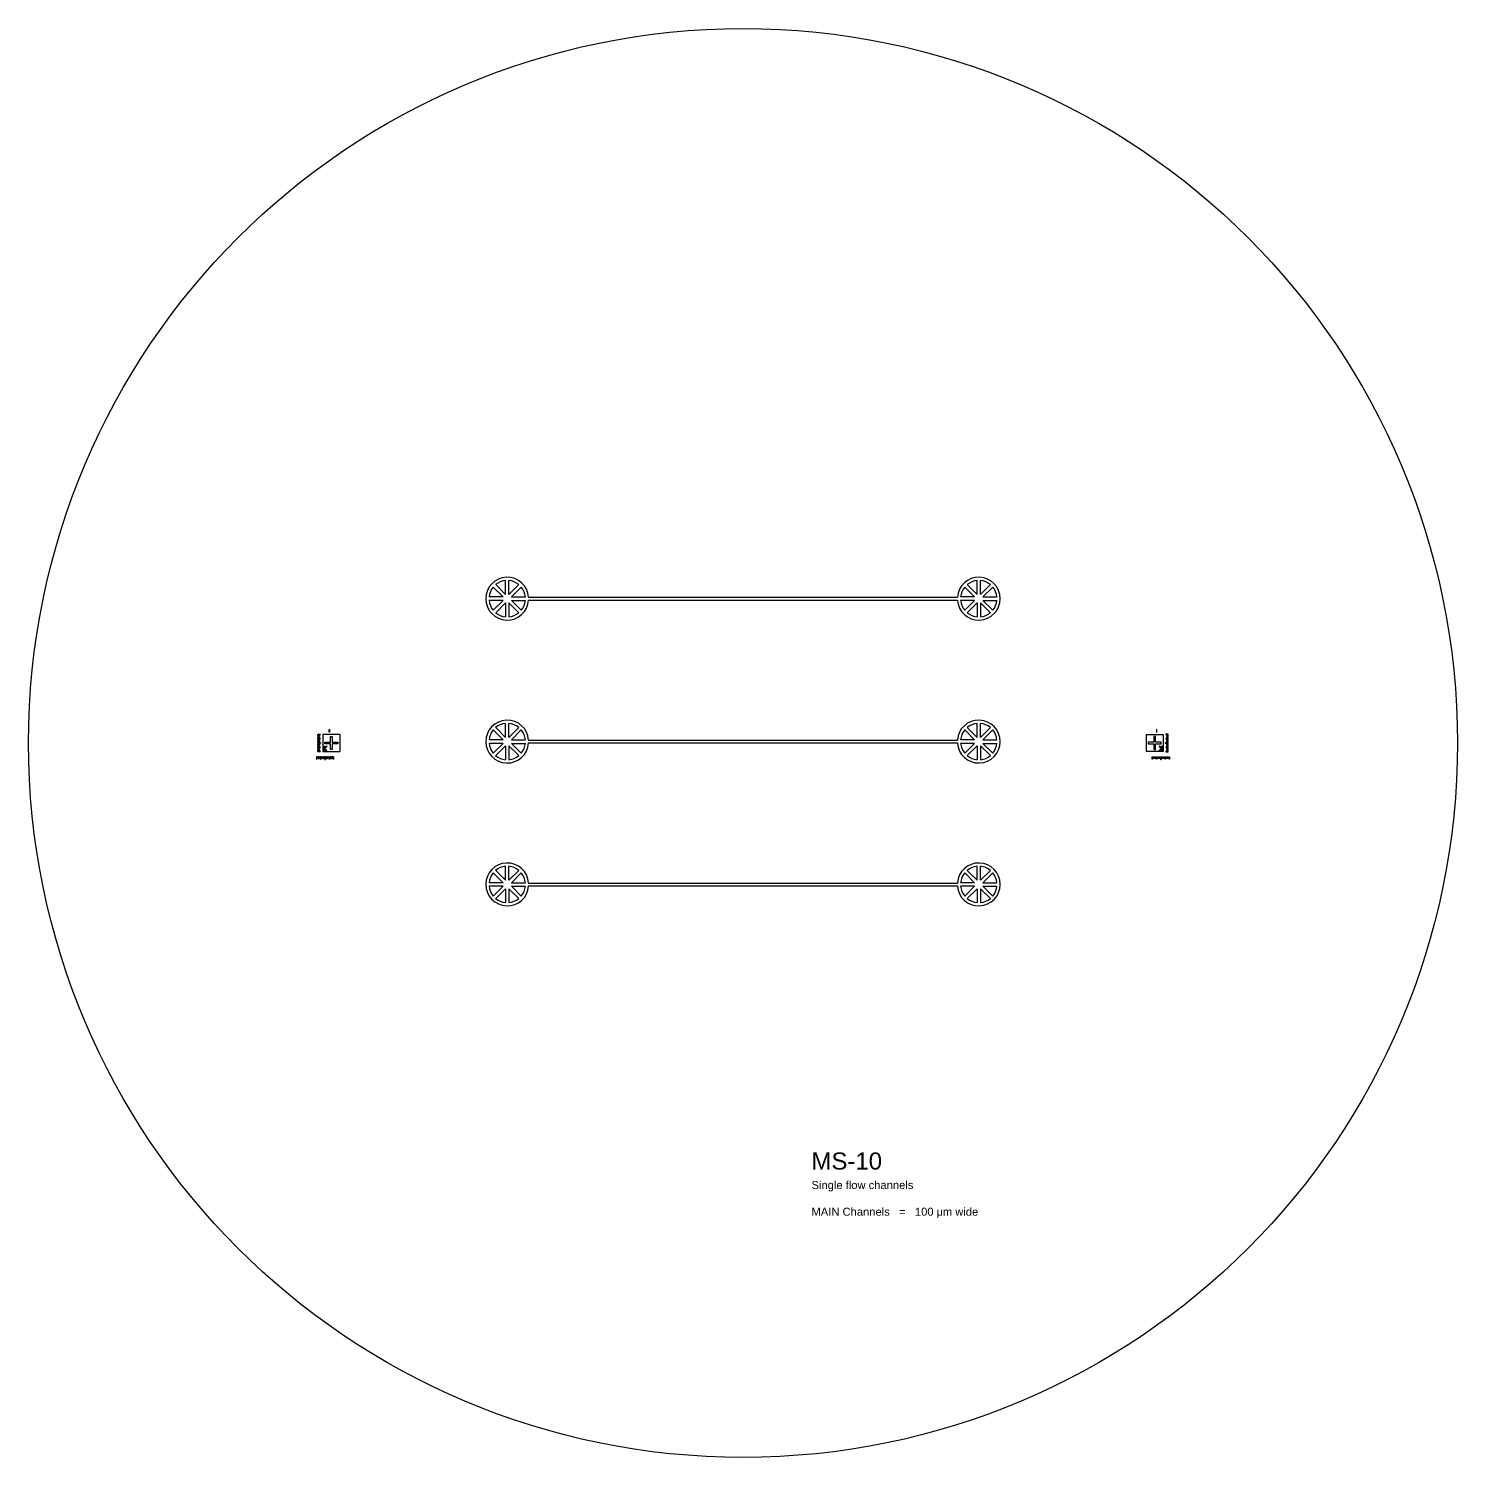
# Model space of a CAD drawing. Header units: millimetres. Extents: x 26241 to 236241, y 30294 to 280394.
# Drawn here: x 106241 to 156241, y 30294 to 80294 of the extents above; entities that cross this region are included whole.
import ezdxf

# ---------------------------------------------------------------- set-up
doc = ezdxf.new("R2010")
doc.units = ezdxf.units.MM
doc.layers.add('CLEAR', color=140, linetype='Continuous')
doc.layers.add('OPAQUE', color=10, linetype='Continuous')
doc.styles.get("Standard").update_dxf_attribs({"font": 'arial.ttf'})

msp = doc.modelspace()

# ---------------------------------------------------------------- linework, layer by layer
at = {"layer": 'CLEAR'}
for p, q in [((123739, 60394), (138743, 60394)), ((123739, 60294), (138743, 60294)), ((116366, 55600), (116441, 55600)), ((116366, 55588), (116366, 55600)), ((116441, 55588), (116366, 55588)), ((116366, 55570), (116416, 55570)), ((116366, 55558), (116366, 55570)), ((116416, 55558), (116366, 55558)), ((116366, 55540), (116416, 55540)), ((116366, 55528), (116366, 55540)), ((116416, 55528), (116366, 55528)), ((116366, 55510), (116416, 55510)), ((116366, 55498), (116366, 55510)), ((116416, 55570), (116416, 55558)), ((116416, 55540), (116416, 55528)), ((116416, 55510), (116416, 55498)), ((116441, 55600), (116441, 55588)), ((116761, 55669), (116761, 55769)), ((116761, 55769), (116773, 55769)), ((116773, 55669), (116761, 55669)), ((116773, 55769), (116773, 55669)), ((116811, 55319), (116811, 55519)), ((116811, 55519), (116861, 55519)), ((116861, 55519), (116861, 55319)), ((145671, 55519), (145621, 55519)), ((145621, 55519), (145621, 55319)), ((145671, 55319), (145671, 55519)), ((145709, 55769), (145709, 55669)), ((145721, 55769), (145709, 55769)), ((145709, 55669), (145721, 55669)), ((145721, 55669), (145721, 55769)), ((146116, 55600), (146041, 55600)), ((146041, 55600), (146041, 55588)), ((146041, 55588), (146116, 55588)), ((146116, 55570), (146066, 55570)), ((146066, 55570), (146066, 55558)), ((146066, 55558), (146116, 55558)), ((146116, 55540), (146066, 55540)), ((146066, 55540), (146066, 55528)), ((146066, 55528), (146116, 55528)), ((146116, 55510), (146066, 55510)), ((146066, 55510), (146066, 55498)), ((146116, 55588), (146116, 55600)), ((146116, 55558), (146116, 55570)), ((146116, 55528), (146116, 55540)), ((146116, 55498), (146116, 55510)), ((116416, 55498), (116366, 55498)), ((116366, 55480), (116416, 55480)), ((116366, 55468), (116366, 55480)), ((116416, 55468), (116366, 55468)), ((116366, 55450), (116441, 55450)), ((116366, 55438), (116366, 55450)), ((116441, 55438), (116366, 55438)), ((116366, 55420), (116416, 55420)), ((116366, 55408), (116366, 55420)), ((116416, 55408), (116366, 55408)), ((116366, 55390), (116416, 55390)), ((116366, 55378), (116366, 55390)), ((116416, 55378), (116366, 55378)), ((116366, 55360), (116416, 55360)), ((116366, 55348), (116366, 55360)), ((116416, 55348), (116366, 55348)), ((116366, 55330), (116416, 55330)), ((116366, 55318), (116366, 55330)), ((116416, 55318), (116366, 55318)), ((116366, 55300), (116466, 55300)), ((116366, 55288), (116366, 55300)), ((116466, 55288), (116366, 55288)), ((116366, 55270), (116416, 55270)), ((116366, 55258), (116366, 55270)), ((116416, 55258), (116366, 55258)), ((116366, 55240), (116416, 55240)), ((116366, 55228), (116366, 55240)), ((116416, 55228), (116366, 55228)), ((116366, 55210), (116416, 55210)), ((116366, 55198), (116366, 55210)), ((116416, 55198), (116366, 55198)), ((116366, 55180), (116416, 55180)), ((116366, 55168), (116366, 55180)), ((116416, 55168), (116366, 55168)), ((116366, 55150), (116441, 55150)), ((116366, 55138), (116366, 55150)), ((116441, 55138), (116366, 55138)), ((116366, 55120), (116416, 55120)), ((116366, 55108), (116366, 55120)), ((116416, 55108), (116366, 55108)), ((116366, 55090), (116416, 55090)), ((116366, 55078), (116366, 55090)), ((116416, 55078), (116366, 55078)), ((116366, 55060), (116416, 55060)), ((116366, 55048), (116366, 55060)), ((116416, 55048), (116366, 55048)), ((116366, 55030), (116416, 55030)), ((116366, 55018), (116366, 55030)), ((116416, 55018), (116366, 55018)), ((116416, 55480), (116416, 55468)), ((116416, 55420), (116416, 55408)), ((116416, 55390), (116416, 55378)), ((116416, 55360), (116416, 55348)), ((116416, 55330), (116416, 55318)), ((116416, 55270), (116416, 55258)), ((116416, 55240), (116416, 55228)), ((116416, 55210), (116416, 55198)), ((116416, 55180), (116416, 55168)), ((116416, 55120), (116416, 55108)), ((116416, 55090), (116416, 55078)), ((116416, 55060), (116416, 55048)), ((116416, 55030), (116416, 55018)), ((116441, 55450), (116441, 55438)), ((116441, 55150), (116441, 55138)), ((116466, 55300), (116466, 55288)), ((116570, 55184), (116596, 55184)), ((116570, 55028), (116570, 55184)), ((116596, 55028), (116570, 55028)), ((116596, 55127), (116664, 55195)), ((116596, 55184), (116596, 55127)), ((116596, 55084), (116596, 55028)), ((116596, 55084), (116664, 55016)), ((116611, 55319), (116811, 55319)), ((116611, 55269), (116611, 55319)), ((116811, 55269), (116611, 55269)), ((116611, 55106), (116682, 55176)), ((116611, 55106), (116682, 55035)), ((116664, 55195), (116682, 55176)), ((116664, 55016), (116682, 55035)), ((116811, 55069), (116811, 55269)), ((116861, 55069), (116811, 55069)), ((116861, 55319), (117061, 55319)), ((117061, 55269), (116861, 55269)), ((116861, 55269), (116861, 55069)), ((117061, 55319), (117061, 55269)), ((123739, 55394), (138743, 55394)), ((123739, 55294), (138743, 55294)), ((145621, 55319), (145421, 55319)), ((145421, 55319), (145421, 55269)), ((145421, 55269), (145621, 55269)), ((145621, 55269), (145621, 55069)), ((145621, 55069), (145671, 55069)), ((145871, 55319), (145671, 55319)), ((145671, 55069), (145671, 55269)), ((145671, 55269), (145871, 55269)), ((145818, 55195), (145800, 55176)), ((145870, 55106), (145800, 55176)), ((145870, 55106), (145800, 55035)), ((145818, 55016), (145800, 55035)), ((145886, 55127), (145818, 55195)), ((145886, 55084), (145818, 55016)), ((145871, 55269), (145871, 55319)), ((145912, 55184), (145886, 55184)), ((145886, 55184), (145886, 55127)), ((145886, 55084), (145886, 55028)), ((145886, 55028), (145912, 55028)), ((145912, 55028), (145912, 55184)), ((146116, 55300), (146016, 55300)), ((146016, 55300), (146016, 55288)), ((146016, 55288), (146116, 55288)), ((146116, 55450), (146041, 55450)), ((146041, 55450), (146041, 55438)), ((146041, 55438), (146116, 55438)), ((146116, 55150), (146041, 55150)), ((146041, 55150), (146041, 55138)), ((146041, 55138), (146116, 55138)), ((146066, 55498), (146116, 55498)), ((146116, 55480), (146066, 55480)), ((146066, 55480), (146066, 55468)), ((146066, 55468), (146116, 55468)), ((146116, 55420), (146066, 55420)), ((146066, 55420), (146066, 55408)), ((146066, 55408), (146116, 55408)), ((146116, 55390), (146066, 55390)), ((146066, 55390), (146066, 55378)), ((146066, 55378), (146116, 55378)), ((146116, 55360), (146066, 55360)), ((146066, 55360), (146066, 55348)), ((146066, 55348), (146116, 55348)), ((146116, 55330), (146066, 55330)), ((146066, 55330), (146066, 55318)), ((146066, 55318), (146116, 55318)), ((146116, 55270), (146066, 55270)), ((146066, 55270), (146066, 55258)), ((146066, 55258), (146116, 55258)), ((146116, 55240), (146066, 55240)), ((146066, 55240), (146066, 55228)), ((146066, 55228), (146116, 55228)), ((146116, 55210), (146066, 55210)), ((146066, 55210), (146066, 55198)), ((146066, 55198), (146116, 55198)), ((146116, 55180), (146066, 55180)), ((146066, 55180), (146066, 55168)), ((146066, 55168), (146116, 55168)), ((146116, 55120), (146066, 55120)), ((146066, 55120), (146066, 55108)), ((146066, 55108), (146116, 55108)), ((146116, 55090), (146066, 55090)), ((146066, 55090), (146066, 55078)), ((146066, 55078), (146116, 55078)), ((146116, 55060), (146066, 55060)), ((146066, 55060), (146066, 55048)), ((146066, 55048), (146116, 55048)), ((146116, 55030), (146066, 55030)), ((146066, 55030), (146066, 55018)), ((146066, 55018), (146116, 55018)), ((146116, 55468), (146116, 55480)), ((146116, 55438), (146116, 55450)), ((146116, 55408), (146116, 55420)), ((146116, 55378), (146116, 55390)), ((146116, 55348), (146116, 55360)), ((146116, 55318), (146116, 55330)), ((146116, 55288), (146116, 55300)), ((146116, 55258), (146116, 55270)), ((146116, 55228), (146116, 55240)), ((146116, 55198), (146116, 55210)), ((146116, 55168), (146116, 55180)), ((146116, 55138), (146116, 55150)), ((146116, 55108), (146116, 55120)), ((146116, 55078), (146116, 55090)), ((146116, 55048), (146116, 55060)), ((146116, 55018), (146116, 55030)), ((116311, 54804), (116311, 54729)), ((116323, 54804), (116311, 54804)), ((116311, 54729), (116323, 54729)), ((116323, 54729), (116323, 54804)), ((116341, 54804), (116341, 54754)), ((116353, 54804), (116341, 54804)), ((116341, 54754), (116353, 54754)), ((116353, 54754), (116353, 54804)), ((116366, 55000), (116441, 55000)), ((116366, 54988), (116366, 55000)), ((116441, 54988), (116366, 54988)), ((116371, 54804), (116371, 54754)), ((116383, 54804), (116371, 54804)), ((116371, 54754), (116383, 54754)), ((116383, 54754), (116383, 54804)), ((116401, 54804), (116401, 54754)), ((116413, 54804), (116401, 54804)), ((116401, 54754), (116413, 54754)), ((116413, 54754), (116413, 54804)), ((116431, 54804), (116431, 54754)), ((116443, 54804), (116431, 54804)), ((116431, 54754), (116443, 54754)), ((116441, 55000), (116441, 54988)), ((116443, 54754), (116443, 54804)), ((116461, 54804), (116461, 54729)), ((116473, 54804), (116461, 54804)), ((116461, 54729), (116473, 54729)), ((116473, 54729), (116473, 54804)), ((116491, 54804), (116491, 54754)), ((116503, 54804), (116491, 54804)), ((116491, 54754), (116503, 54754)), ((116503, 54754), (116503, 54804)), ((116521, 54804), (116521, 54754)), ((116533, 54804), (116521, 54804)), ((116521, 54754), (116533, 54754)), ((116533, 54754), (116533, 54804)), ((116551, 54804), (116551, 54754)), ((116563, 54804), (116551, 54804)), ((116551, 54754), (116563, 54754)), ((116563, 54754), (116563, 54804)), ((116581, 54804), (116581, 54754)), ((116593, 54804), (116581, 54804)), ((116581, 54754), (116593, 54754)), ((116593, 54754), (116593, 54804)), ((116611, 54804), (116611, 54704)), ((116623, 54804), (116611, 54804)), ((116611, 54704), (116623, 54704)), ((116623, 54704), (116623, 54804)), ((116641, 54804), (116641, 54754)), ((116653, 54804), (116641, 54804)), ((116641, 54754), (116653, 54754)), ((116653, 54754), (116653, 54804)), ((116671, 54804), (116671, 54754)), ((116683, 54804), (116671, 54804)), ((116671, 54754), (116683, 54754)), ((116683, 54754), (116683, 54804)), ((116701, 54804), (116701, 54754)), ((116713, 54804), (116701, 54804)), ((116701, 54754), (116713, 54754)), ((116713, 54754), (116713, 54804)), ((116731, 54804), (116731, 54754)), ((116743, 54804), (116731, 54804)), ((116731, 54754), (116743, 54754)), ((116743, 54754), (116743, 54804)), ((116761, 54804), (116761, 54729)), ((116773, 54804), (116761, 54804)), ((116761, 54729), (116773, 54729)), ((116773, 54729), (116773, 54804)), ((116791, 54804), (116791, 54754)), ((116803, 54804), (116791, 54804)), ((116791, 54754), (116803, 54754)), ((116803, 54754), (116803, 54804)), ((116821, 54804), (116821, 54754)), ((116833, 54804), (116821, 54804)), ((116821, 54754), (116833, 54754)), ((116833, 54754), (116833, 54804)), ((116851, 54804), (116851, 54754)), ((116863, 54804), (116851, 54804)), ((116851, 54754), (116863, 54754)), ((116863, 54754), (116863, 54804)), ((116881, 54804), (116881, 54754)), ((116893, 54804), (116881, 54804)), ((116881, 54754), (116893, 54754)), ((116893, 54754), (116893, 54804)), ((116911, 54804), (116911, 54729)), ((116923, 54804), (116911, 54804)), ((116911, 54729), (116923, 54729)), ((116923, 54729), (116923, 54804)), ((145559, 54729), (145559, 54804)), ((145559, 54804), (145571, 54804)), ((145571, 54729), (145559, 54729)), ((145571, 54804), (145571, 54729)), ((145589, 54754), (145589, 54804)), ((145589, 54804), (145601, 54804)), ((145601, 54754), (145589, 54754)), ((145601, 54804), (145601, 54754)), ((145619, 54754), (145619, 54804)), ((145619, 54804), (145631, 54804)), ((145631, 54754), (145619, 54754)), ((145631, 54804), (145631, 54754)), ((145649, 54754), (145649, 54804)), ((145649, 54804), (145661, 54804)), ((145661, 54754), (145649, 54754)), ((145661, 54804), (145661, 54754)), ((145679, 54754), (145679, 54804)), ((145679, 54804), (145691, 54804)), ((145691, 54754), (145679, 54754)), ((145691, 54804), (145691, 54754)), ((145709, 54729), (145709, 54804)), ((145709, 54804), (145721, 54804)), ((145721, 54729), (145709, 54729)), ((145721, 54804), (145721, 54729)), ((145739, 54754), (145739, 54804)), ((145739, 54804), (145751, 54804)), ((145751, 54754), (145739, 54754)), ((145751, 54804), (145751, 54754)), ((145769, 54754), (145769, 54804)), ((145769, 54804), (145781, 54804)), ((145781, 54754), (145769, 54754)), ((145781, 54804), (145781, 54754)), ((145799, 54754), (145799, 54804)), ((145799, 54804), (145811, 54804)), ((145811, 54754), (145799, 54754)), ((145811, 54804), (145811, 54754)), ((145829, 54754), (145829, 54804)), ((145829, 54804), (145841, 54804)), ((145841, 54754), (145829, 54754)), ((145841, 54804), (145841, 54754)), ((145859, 54704), (145859, 54804)), ((145859, 54804), (145871, 54804)), ((145871, 54704), (145859, 54704)), ((145871, 54804), (145871, 54704)), ((145889, 54754), (145889, 54804)), ((145889, 54804), (145901, 54804)), ((145901, 54754), (145889, 54754)), ((145901, 54804), (145901, 54754)), ((145919, 54754), (145919, 54804)), ((145919, 54804), (145931, 54804)), ((145931, 54754), (145919, 54754)), ((145931, 54804), (145931, 54754)), ((145949, 54754), (145949, 54804)), ((145949, 54804), (145961, 54804)), ((145961, 54754), (145949, 54754)), ((145961, 54804), (145961, 54754)), ((145979, 54754), (145979, 54804)), ((145979, 54804), (145991, 54804)), ((145991, 54754), (145979, 54754)), ((145991, 54804), (145991, 54754)), ((146009, 54729), (146009, 54804)), ((146009, 54804), (146021, 54804)), ((146021, 54729), (146009, 54729)), ((146021, 54804), (146021, 54729)), ((146039, 54754), (146039, 54804)), ((146039, 54804), (146051, 54804)), ((146051, 54754), (146039, 54754)), ((146116, 55000), (146041, 55000)), ((146041, 55000), (146041, 54988)), ((146041, 54988), (146116, 54988)), ((146051, 54804), (146051, 54754)), ((146069, 54754), (146069, 54804)), ((146069, 54804), (146081, 54804)), ((146081, 54754), (146069, 54754)), ((146081, 54804), (146081, 54754)), ((146099, 54754), (146099, 54804)), ((146099, 54804), (146111, 54804)), ((146111, 54754), (146099, 54754)), ((146111, 54804), (146111, 54754)), ((146116, 54988), (146116, 55000)), ((146129, 54754), (146129, 54804)), ((146129, 54804), (146141, 54804)), ((146141, 54754), (146129, 54754)), ((146141, 54804), (146141, 54754)), ((146159, 54729), (146159, 54804)), ((146159, 54804), (146171, 54804)), ((146171, 54729), (146159, 54729)), ((146171, 54804), (146171, 54729)), ((123739, 50394), (138743, 50394)), ((123739, 50294), (138743, 50294))]:
    msp.add_line(p, q, dxfattribs=at)
for centre, start, end in [((122991, 60344), 3.8226, 356.1774), ((139491, 60344), 183.8226, 176.1774), ((122991, 55344), 3.8226, 356.1774), ((139491, 55344), 183.8226, 176.1774), ((122991, 50344), 3.8226, 356.1774), ((139491, 50344), 183.8226, 176.1774)]:
    msp.add_arc(centre, 750, start, end, dxfattribs=at)
at = {"layer": 'OPAQUE'}
for p, q in [((122843, 60405), (122499, 60749)), ((122930, 60492), (122586, 60836)), ((122930, 60492), (122930, 60978)), ((123052, 60492), (123052, 60978)), ((123052, 60492), (123396, 60836)), ((123139, 60405), (123483, 60749)), ((139343, 60405), (138999, 60749)), ((139430, 60492), (139086, 60836)), ((139430, 60492), (139430, 60978)), ((139552, 60492), (139552, 60978)), ((139552, 60492), (139896, 60836)), ((139639, 60405), (139983, 60749)), ((122843, 60405), (122356, 60405)), ((122843, 60282), (122356, 60282)), ((122843, 60282), (122499, 59938)), ((122930, 60196), (122586, 59852)), ((122930, 60196), (122930, 59709)), ((123052, 60196), (123396, 59852)), ((123052, 60196), (123052, 59709)), ((123139, 60405), (123625, 60405)), ((123139, 60282), (123483, 59938)), ((123139, 60282), (123625, 60282)), ((139343, 60405), (138856, 60405)), ((139343, 60282), (138856, 60282)), ((139343, 60282), (138999, 59938)), ((139430, 60196), (139086, 59852)), ((139430, 60196), (139430, 59709)), ((139552, 60196), (139896, 59852)), ((139552, 60196), (139552, 59709)), ((139639, 60405), (140125, 60405)), ((139639, 60282), (139983, 59938)), ((139639, 60282), (140125, 60282)), ((116541, 55589), (116541, 54999)), ((117131, 55589), (116541, 55589)), ((117131, 55589), (117131, 54999)), ((122843, 55405), (122499, 55749)), ((122930, 55492), (122586, 55836)), ((122930, 55492), (122930, 55978)), ((123052, 55492), (123052, 55978)), ((123052, 55492), (123396, 55836)), ((123139, 55405), (123483, 55749)), ((139343, 55405), (138999, 55749)), ((139430, 55492), (139086, 55836)), ((139430, 55492), (139430, 55978)), ((139552, 55492), (139552, 55978)), ((139552, 55492), (139896, 55836)), ((139639, 55405), (139983, 55749)), ((145351, 55589), (145941, 55589)), ((145351, 55589), (145351, 54999)), ((145941, 55589), (145941, 54999)), ((122843, 55405), (122356, 55405)), ((122843, 55282), (122356, 55282)), ((122843, 55282), (122499, 54938)), ((122930, 55196), (122586, 54852)), ((122930, 55196), (122930, 54709)), ((123052, 55196), (123396, 54852)), ((123052, 55196), (123052, 54709)), ((123139, 55405), (123625, 55405)), ((123139, 55282), (123483, 54938)), ((123139, 55282), (123625, 55282)), ((139343, 55405), (138856, 55405)), ((139343, 55282), (138856, 55282)), ((139343, 55282), (138999, 54938)), ((139430, 55196), (139086, 54852)), ((139430, 55196), (139430, 54709)), ((139552, 55196), (139896, 54852)), ((139552, 55196), (139552, 54709)), ((139639, 55405), (140125, 55405)), ((139639, 55282), (139983, 54938)), ((139639, 55282), (140125, 55282)), ((116541, 54999), (117131, 54999)), ((145941, 54999), (145351, 54999)), ((122843, 50405), (122499, 50749)), ((122930, 50492), (122586, 50836)), ((122930, 50492), (122930, 50978)), ((123052, 50492), (123052, 50978)), ((123052, 50492), (123396, 50836)), ((123139, 50405), (123483, 50749)), ((139343, 50405), (138999, 50749)), ((139430, 50492), (139086, 50836)), ((139430, 50492), (139430, 50978)), ((139552, 50492), (139552, 50978)), ((139552, 50492), (139896, 50836)), ((139639, 50405), (139983, 50749)), ((122843, 50405), (122356, 50405)), ((122843, 50282), (122356, 50282)), ((122843, 50282), (122499, 49938)), ((122930, 50196), (122586, 49852)), ((122930, 50196), (122930, 49709)), ((123052, 50196), (123396, 49852)), ((123052, 50196), (123052, 49709)), ((123139, 50405), (123625, 50405)), ((123139, 50282), (123483, 49938)), ((123139, 50282), (123625, 50282)), ((139343, 50405), (138856, 50405)), ((139343, 50282), (138856, 50282)), ((139343, 50282), (138999, 49938)), ((139430, 50196), (139086, 49852)), ((139430, 50196), (139430, 49709)), ((139552, 50196), (139896, 49852)), ((139552, 50196), (139552, 49709)), ((139639, 50405), (140125, 50405)), ((139639, 50282), (139983, 49938)), ((139639, 50282), (140125, 50282))]:
    msp.add_line(p, q, dxfattribs=at)
msp.add_circle((131241, 55294), 25000, dxfattribs=at)
for centre, start, end in [((122991, 60344), 140.5177, 174.4823), ((122991, 60344), 95.5177, 129.4823), ((122991, 60344), 50.5177, 84.4823), ((122991, 60344), 5.5177, 39.4823), ((139491, 60344), 140.5177, 174.4823), ((139491, 60344), 95.5177, 129.4823), ((139491, 60344), 50.5177, 84.4823), ((139491, 60344), 5.5177, 39.4823), ((122991, 60344), 185.5177, 219.4823), ((122991, 60344), 320.5177, 354.4823), ((139491, 60344), 185.5177, 219.4823), ((139491, 60344), 320.5177, 354.4823), ((122991, 60344), 230.5177, 264.4823), ((122991, 60344), 275.5177, 309.4823), ((139491, 60344), 230.5177, 264.4823), ((139491, 60344), 275.5177, 309.4823), ((122991, 55344), 140.5177, 174.4823), ((122991, 55344), 95.5177, 129.4823), ((122991, 55344), 50.5177, 84.4823), ((122991, 55344), 5.5177, 39.4823), ((139491, 55344), 140.5177, 174.4823), ((139491, 55344), 95.5177, 129.4823), ((139491, 55344), 50.5177, 84.4823), ((139491, 55344), 5.5177, 39.4823), ((122991, 55344), 185.5177, 219.4823), ((122991, 55344), 320.5177, 354.4823), ((139491, 55344), 185.5177, 219.4823), ((139491, 55344), 320.5177, 354.4823), ((122991, 55344), 230.5177, 264.4823), ((122991, 55344), 275.5177, 309.4823), ((139491, 55344), 230.5177, 264.4823), ((139491, 55344), 275.5177, 309.4823), ((122991, 50344), 140.5177, 174.4823), ((122991, 50344), 95.5177, 129.4823), ((122991, 50344), 50.5177, 84.4823), ((122991, 50344), 5.5177, 39.4823), ((139491, 50344), 140.5177, 174.4823), ((139491, 50344), 95.5177, 129.4823), ((139491, 50344), 50.5177, 84.4823), ((139491, 50344), 5.5177, 39.4823), ((122991, 50344), 185.5177, 219.4823), ((122991, 50344), 320.5177, 354.4823), ((139491, 50344), 185.5177, 219.4823), ((139491, 50344), 320.5177, 354.4823), ((122991, 50344), 230.5177, 264.4823), ((122991, 50344), 275.5177, 309.4823), ((139491, 50344), 230.5177, 264.4823), ((139491, 50344), 275.5177, 309.4823)]:
    msp.add_arc(centre, 638, start, end, dxfattribs=at)

# ---------------------------------------------------------------- texts
at = {"layer": 'CLEAR', "insert": (133638, 40966), "char_height": 280, "attachment_point": 1}
msp.add_mtext_dynamic_manual_height_columns('{\\H2.1429x;MS-10\\H0.83333x;\\P}Single flow channels\\P\\PMAIN Channels   =   100 {\\fSymbol|b0|i0|c2|p18;m}m wide', width=6144.32, gutter_width=5106, heights=[3672], dxfattribs=at)

doc.saveas('drawing.dxf')
